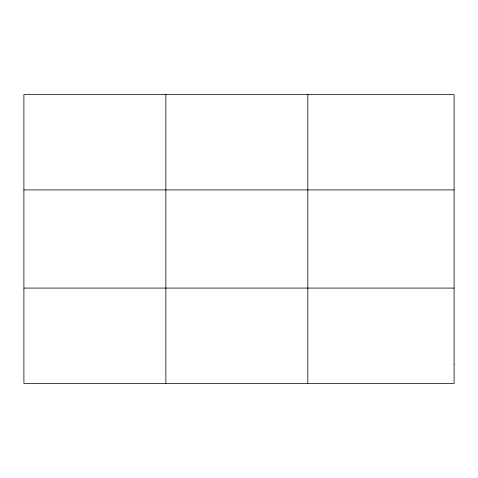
<?xml version="1.0" encoding="UTF-8"?>
<svg xmlns="http://www.w3.org/2000/svg" width="478" height="478" viewBox="0 0 478 478"><rect width="100%" height="100%" fill="white"/><g stroke="black" fill="none" stroke-linecap="round" stroke-linejoin="round"><path stroke-width="0.72" d="M165.866 94.626L165.866 383.374M307.832 94.626L307.832 383.374M23.9 189.915L454.1 189.915M23.9 288.085L454.1 288.085M454.1 364.314L454.1 383.374L23.9 383.374L23.9 94.626L454.1 94.626L454.1 364.314"/></g></svg>
